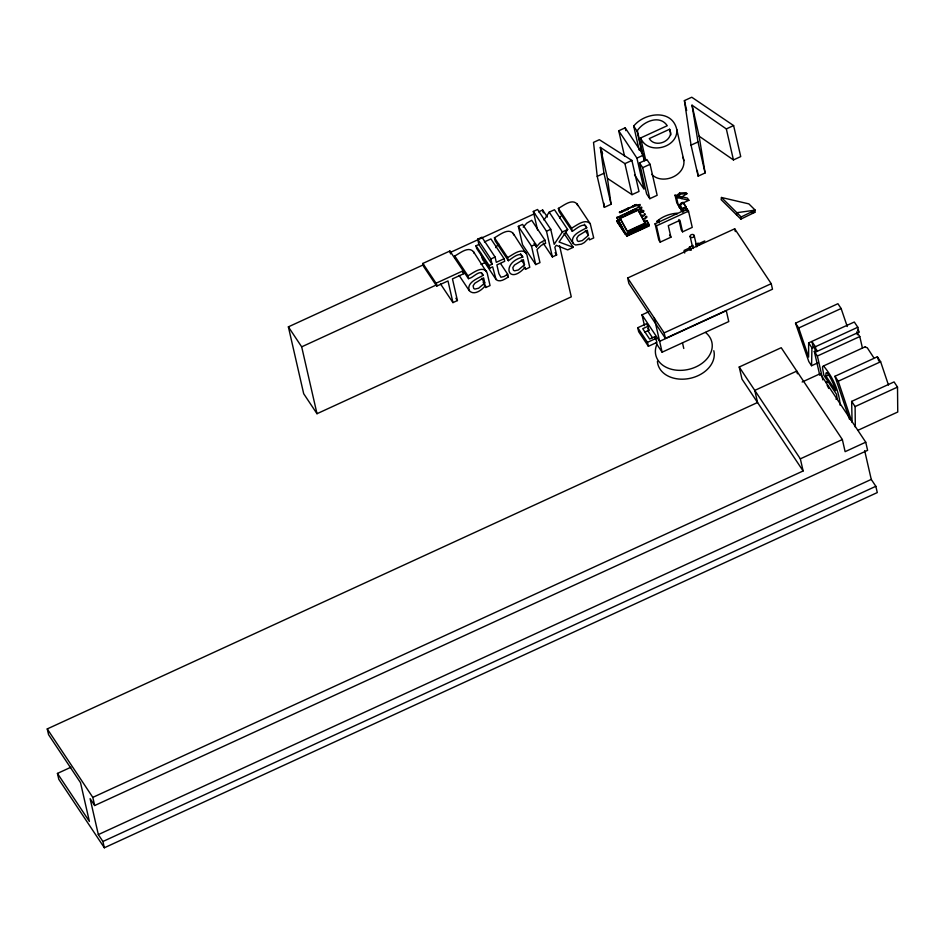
<?xml version="1.0" encoding="UTF-8"?>
<svg xmlns="http://www.w3.org/2000/svg" width="945" height="945" viewBox="0 0 945 945"><rect width="100%" height="100%" fill="white"/><g stroke="black" fill="none" stroke-linecap="round" stroke-linejoin="round"><path stroke-width="1.42" d="M816.515 351.646L815.393 346.744L811.909 341.511L813.031 346.413L816.515 351.646L858.922 332.156L857.8 327.253L854.304 322.021L808.636 342.893L808.613 357.08L798.714 327.986L795.525 323.19L837.92 303.711L841.121 308.507L847.252 326.509M648.565 223.811L625.909 234.23L616.92 217.763L639.588 206.766M625.909 234.23L616.931 217.173M648.518 223.705L626.393 233.876L627.173 236.037L649.309 225.867L646.888 220.728M627.173 236.037L626.393 233.876M628.579 231.206L645.187 223.575L637.946 209.755L620.05 217.976L627.303 231.277L645.199 223.055L637.946 209.755M648.506 224.402L647.195 220.693M818.193 362.679L811.566 365.727L811.944 347.854L808.636 342.893M840.14 405.228C839.195 391.206 832.876 377.067 823.839 366.341L822.646 366.648L822.504 367.841L823.875 375.319L836.479 394.254L837.069 397.975L835.982 399.168M721.472 197.481L721.141 199.643L740.856 219.122L754.854 212.294L755.185 210.133L748.865 203.884L721.472 197.481L741.187 216.96L740.856 219.122M736.533 214.846L736.864 212.696L755.185 210.133L741.187 216.96M640.415 209.317L639.269 209.849L639.34 208.668M644.112 214.172C645.447 216.688 645.589 212.507 644.348 214.042M647.112 221.319L645.73 221.957L645.825 220.539M624.113 214.184L624.881 215.224L625.141 213.983M642.234 215.023L643.037 216.499L644.112 215.354M645.459 218.803L644.088 218.886L644.986 217.941M495.664 247.625L498.676 243.881M559.594 218.236L560.751 216.381M638.477 207.427L639.375 206.896M543.989 220.031L549.199 212.152L554.479 209.731L567.661 229.529L559.062 242.003L573.284 247.318L567.709 249.882L556.262 245.31L554.857 247.271L556.629 254.973L552.388 256.922L543.08 242.948M567.661 229.529L562.381 231.962L554.183 244.33L550.746 229.292L537.563 209.495L533.323 211.444L537.575 229.989M642.517 155.063L637.024 131.107C642.943 121.645 659.563 114.132 667.253 125.72L640.639 137.946L645.801 160.496M523.199 227.131L526.767 223.15L531.704 220.303L544.887 240.101L545.631 243.337L541.414 245.263L536.973 249.539L539.973 262.627L535.732 264.576L522.55 244.779L518.332 226.339L522.573 224.39L535.756 244.2L536.382 246.928L539.938 242.948L544.887 240.101M483.06 282.047L485.387 285.544C482.092 290.009 473.977 296.08 469.192 290.576L459.116 275.432M484.797 282.968L478.619 288.237L474.862 289.064L473.728 288.485L473.091 285.851L474.803 283.276L483.627 277.854L484.797 282.968L481.69 278.314M524.51 264.718L518.332 269.986L514.588 270.813L513.442 270.235L512.804 267.6L514.517 265.025L523.341 259.603L524.51 264.718L521.416 260.064M588.44 235.34L582.274 240.597L578.517 241.436L577.371 240.845L576.745 238.223L578.446 235.648L587.27 230.226L588.44 235.34L585.345 230.674M865.041 347.158L867.238 347.725L873.7 357.6M621.373 215.365L622.011 216.547L622.271 215.306M639.174 150.054L633.693 126.087C644.478 112.526 672.178 108.675 676.797 129.583L683.896 160.591C685.361 175.959 662.067 185.267 651.684 174.352M686.897 193.713L680.282 194.091L677.329 196.572L681.05 197.458L686.897 193.713L686.212 192.674L679.597 193.063L676.644 195.532L678.085 197.706M455.703 259.048L454.734 256C459.849 253.354 468.236 245.924 473.445 251.63L487.171 272.963L490.053 285.567L485.836 287.504L484.289 285.177M525.55 269.254L525.101 267.293C507.902 286.441 500.661 262.556 522.774 257.123C520.518 250.425 511.576 258.871 508.351 260.702L495.18 240.904L494.448 237.75C499.562 235.104 507.949 227.674 513.17 233.38L526.885 254.713L529.767 267.317L525.55 269.254L524.002 266.927M572.847 242.948C570.178 234.714 581.364 230.923 586.703 227.745C584.459 221.047 575.505 229.493 572.292 231.324L559.109 211.526L558.389 208.373C563.492 205.726 571.879 198.285 577.1 204.002L590.282 223.8L593.708 237.939L589.479 239.876L589.03 237.916L584.305 242.57L581.411 244.153L575.623 245.003L573.568 243.881L565.866 232.458M469.192 290.576C466.523 282.342 477.721 278.551 483.06 275.373C480.462 266.053 468.07 284.693 467.917 275.81C473.02 273.164 481.418 265.722 486.628 271.439M508.351 260.702L507.63 257.548C512.745 254.902 521.132 247.472 526.353 253.189M572.292 231.324L571.56 228.17C576.674 225.524 585.061 218.094 590.282 223.8M500.685 263.726L507.654 274.215L508.292 277.003C504.961 279.058 499.787 282.862 496.09 279.543L482.269 258.658L480.934 253.425M627.102 212.554C625.129 214.255 629.724 214.527 627.988 212.601M635.442 208.727C633.54 210.168 637.686 210.948 636.505 208.916M624.539 156.161L618.727 130.788L625.188 127.823L643.38 155.157L644.667 160.792M699.135 136.198L705.1 172.959L698.154 176.148L691.043 145.14L684.404 100.607L691.764 97.229L733.615 125.579L740.726 156.587L733.438 159.929L699.135 136.198L692.035 105.19L726.327 128.922L733.438 159.929M669.603 129.241L649.274 138.572C654.649 147.574 670.17 142.494 670.666 132.725L669.603 129.241L670.891 134.875M597.228 176.361L603.973 173.266L600.347 147.385L624.917 163.639L632.016 194.658L638.997 191.445L631.898 160.437L599.331 139.706L593.519 142.376L597.228 176.361L604.339 207.368L611.072 204.274L607.458 178.392L600.347 147.385M624.917 163.639L631.898 160.437M634.52 174.872L644.018 189.142L636.918 158.122L643.38 155.157M639.517 162.906L646.876 159.528L650.054 164.3L657.153 195.308L649.794 198.686L646.616 193.914L639.517 162.906L642.694 167.678L649.794 198.686M436.708 286.134L436.047 283.228L463.074 270.802L463.747 273.707L452.454 278.893L457.427 300.569L452.95 302.613L447.989 280.948L436.708 286.134L423.525 266.336L422.864 263.431L449.903 251.004L468.637 278.952M496.09 279.543L492.652 266.844L489.782 268.167L489.191 265.592L492.061 264.269L478.879 244.471L477.662 239.168L481.915 237.219L495.085 257.028L496.302 262.32L504.11 258.729L490.928 238.931L484.419 241.92M559.546 245.641L571.276 296.86L317 413.709L303.688 393.722L288.379 326.852L423.549 264.73M450.316 252.433L534.634 213.688M538.638 211.845L542.654 210.003L547.356 217.055M691.043 145.14L698.001 141.951L692.035 105.19M726.327 128.922L733.615 125.579M642.694 167.678L650.054 164.3M489.782 268.167L476.599 248.358L476.02 245.783L478.879 244.471M552.388 256.922L546.505 231.241L550.746 229.292M492.061 264.269L490.845 258.977L495.085 257.028M317 413.709L301.679 346.839L436.85 284.728M481.017 264.435L485.033 262.58M535.732 264.576L531.503 246.149L535.756 244.2M616.92 217.763L620.924 215.921M628.921 212.247L632.914 210.416M620.038 218.508L637.934 210.286M616.79 220.764L625.495 234.466L617.014 221.732L616.79 220.764L619.459 219.547M507.654 274.215L504.134 276.483L500.921 277.251L498.901 273.66L496.893 264.895L504.701 261.304L504.11 258.729M679.514 205.183L679.396 207.723L679.112 205.219L681.569 204.699L681.215 203.151L683.046 202.301L686.094 206.884L686.861 210.274M688.893 200.293L678.274 205.171L676.478 197.316L675.037 195.154L687.452 198.119L688.893 200.293L676.478 197.316M625.921 233.639L648.577 223.233M675.037 195.154L676.833 202.998L682.892 212.105L682.113 208.703L686.094 206.884M631.591 232.186L639.399 228.595M682.03 208.833L682.656 211.55L680.329 208.065L679.703 205.349L682.03 208.833L685.739 207.298L686.495 210.073L685.739 207.298M683.318 211.538L682.739 209.01L685.916 207.557M681.38 210.333L682.432 210.097L681.463 210.463C681.038 211.834 683.778 209.743 681.605 211.042L681.51 210.522M627.185 235.34L649.321 225.17M626.7 235.848L625.684 233.545L626.7 235.848L648.825 225.678M682.585 231.832L679.939 220.303L668.28 225.666L670.926 237.195L660.177 242.133L658.795 240.054L655.074 223.776L687.133 209.034L688.515 211.113L692.248 227.391L682.585 231.832L681.203 229.765L678.853 219.512M683.684 203.518L686.011 207.014L686.625 209.719L683.14 211.278L682.739 209.01M660.177 242.133L656.456 225.855L688.515 211.113M690.169 250.342L689.437 247.141L693.181 245.416M695.685 244.271L698.178 243.125L699.501 245.109M690.571 247.472L684.109 250.437L684.7 253.036M697.032 244.507L704.781 240.94M627.634 278.007L734.702 228.796L771.226 283.677L772.49 289.205L665.422 338.404L628.897 283.524L627.634 278.007L664.158 332.876L665.422 338.404M644.478 325.694L641.998 314.839L648.66 311.779M648.022 326.261L642.73 328.706L649.628 339.078L654.932 336.633L656.999 342.362L648.388 346.319L638.655 331.695L637.745 327.726L646.368 323.769L648.022 326.261L648.931 330.242L644.962 332.061M664.158 332.876L771.226 283.677M648.388 346.319L647.479 342.338L656.09 338.381M655.7 342.551L662.114 352.19L728.772 321.56L726.28 310.704L659.634 341.334L641.998 314.839M798.714 327.986L841.121 308.507M865.738 442.189L867.604 450.34L94.677 805.53L92.811 797.379L803.12 470.964L741.99 379.122L739.214 367.014L781.22 347.713L842.349 439.543L845.125 451.663L865.738 442.189L820.177 373.736L802.14 382.016M811.944 347.854L814.59 346.638M815.393 346.744L857.8 327.253M819.787 375.307L814.318 351.434L816.964 350.217M822.847 379.914L817.378 356.029L859.785 336.55L856.725 331.943L857.363 334.754M823.095 366.152L865.502 346.661M70.84 767.269L57.444 773.423L89.385 821.418L80.514 782.649L48.561 734.655L47.25 728.926L757.559 402.511L754.783 390.391L796.789 371.09L797.403 373.783M826.024 376.169C824.607 363.518 836.053 388.773 835.652 390.628L826.024 376.169L828.67 374.952M849.508 419.32L834.943 376.287L877.35 356.797L880.634 361.746L888.477 385.064M828.399 381.296L825.741 382.524L828.576 381.567M834.943 376.287L838.239 381.225L880.634 361.746M838.239 381.225L852.071 422.391L851.658 401.389L894.064 381.91L897.514 387.096L897.75 412.008L858.001 430.282M855.308 427.105L855.107 406.574L897.514 387.096M803.12 470.964L800.344 458.845L842.349 439.543M871.255 479.41L875.838 486.297L877.279 492.581L104.352 847.771L102.91 841.487L98.339 834.6L871.255 479.41L864.663 450.647M102.91 841.487L875.838 486.297M641.289 211.018L642.116 210.038L641.182 209.495M642.352 212.152L643.084 212.129M632.725 210.144C630.658 211.314 634.721 212.082 633.28 210.251M752.043 212.684L754.854 212.294M484.797 260.938L482.919 259.733M607.458 178.392L632.016 194.658M677.081 213.192A27.027 20.046 -12.9 0 0 657.07 221.165L659.279 222.784M857.528 330.065L858.922 332.156M851.658 401.389L855.107 406.574M814.318 351.434L817.378 356.029M811.566 365.727L808.814 361.581L795.525 323.19M679.597 193.063L680.282 194.091M633.693 126.087L637.024 131.107M681.05 197.458L681.806 198.592M640.639 137.946C647.691 155.689 678.286 147.881 676.797 129.583M685.078 207.392L686.625 209.719M681.215 203.151L681.345 203.73M682.113 208.703L679.384 204.604L680.164 207.994M618.727 130.788L636.918 158.122M689.437 247.141L691.409 250.118M669.544 235.116L670.926 237.195M655.074 223.776L656.456 225.855M648.565 224.508L647.809 223.386L648.081 224.544M739.214 367.014L800.344 458.845M584.376 224.248L586.703 227.745M647.821 328.577L648.931 330.242M647.691 330.514L652.499 337.731M558.389 208.373L571.56 228.17M637.745 327.726L647.479 342.338M563.976 233.344L573.284 247.318M549.199 212.152L562.381 231.962M533.323 211.444L546.505 231.241M555.081 252.646L556.629 254.973M534.055 243.444L536.382 246.928M518.332 226.339L531.503 246.149M520.447 253.626L522.774 257.123M494.448 237.75L507.63 257.548M506.744 274.676L508.292 277.003M477.662 239.168L490.845 258.977M476.02 245.783L489.191 265.592M481.501 273.046L483.06 275.373M454.734 256L467.917 275.81M462.188 271.38L463.747 273.707M455.868 298.23L457.427 300.569M440.547 283.984L452.95 302.613M422.864 263.431L436.047 283.228M288.379 326.852L301.679 346.839M47.25 728.926L92.811 797.379M94.677 805.53L90.106 798.643L98.339 834.6M104.352 847.771L58.791 779.318L57.444 773.423M640.97 209.294L642.352 211.834M640.97 209.885L642.352 212.412M620.7 219.712L626.641 230.592M827.099 385.229L828.753 388.454M577.1 204.002L577.631 205.526M513.17 233.38L513.702 234.903M473.445 251.63L473.988 253.154M877.35 356.797L878.755 360.966M682.94 157.342L683.896 160.591M859.785 336.55L862.36 347.784M734.702 228.796L735.328 231.56M698.001 141.951L705.1 172.959M684.404 100.607L686.661 110.482M694.173 235.506L696.772 246.846M687.133 209.034L687.759 211.751M690.145 236.51L692.744 247.85M637.403 130.93L644.183 160.532M657.07 221.165L657.212 221.744A27.027 20.046 -12.9 0 1 659.256 220.126M682.491 342.834L683.778 348.469M647.927 223.079L648.152 224.048M625.188 127.823L625.838 130.646M654.306 318.075L662.114 352.19M654.932 336.633L655.535 339.29M601.906 150.987L602.556 153.799M603.973 173.266L611.072 204.274M542.654 210.003L543.316 212.849M485.387 285.544L485.836 287.504M449.903 251.004L450.564 253.91M697.292 170.407L698.154 176.148M603.867 203.128L604.339 207.368M693.217 248.523A2.079 1.536 -12.9 0 1 693.051 246.645M695.898 245.936A2.079 1.536 -12.9 0 1 696.3 246.161M674.447 214.078A27.027 20.046 -12.9 0 1 677.211 213.771M713.806 350.737A28.763 21.345 -12.9 0 1 689.094 378.532A28.763 21.345 -12.9 0 1 657.413 361.333M705.49 332.451A28.763 21.345 -12.9 0 1 688.917 369.318A28.763 21.345 -12.9 0 1 657.023 344.015M621.219 211.456C621.987 214.125 623.511 209.719 621.219 211.456M624.09 210.133C624.858 212.814 626.381 208.396 624.09 210.133M626.712 208.821C627.634 212.034 629.464 206.731 626.712 208.821M629.216 207.782C630.409 208.656 633.327 205.951 629.216 207.782M629.157 211.987C629.925 214.657 631.449 210.239 629.157 211.987M632.229 206.4C632.996 209.069 634.52 204.652 632.229 206.4M635.052 204.994C635.973 208.195 637.804 202.903 635.052 204.994M639.033 204.852C639.8 207.534 641.324 203.116 639.033 204.852M640.403 207.581C641.324 210.794 643.155 205.49 640.403 207.581M640.344 211.786C641.265 214.999 643.096 209.696 640.344 211.786M642.175 211.042C643.25 214.787 645.388 208.609 642.175 211.042M645.435 216.807C646.368 220.02 648.187 214.728 645.435 216.807M619.412 212.188C620.239 214.35 621.621 210.522 619.412 212.188M622.282 210.877C623.109 213.027 624.491 209.199 622.282 210.877M624.917 209.577C625.897 212.164 627.551 207.581 624.917 209.577M627.409 208.514C628.236 210.676 629.618 206.849 627.409 208.514M633.256 205.75C634.237 208.337 635.89 203.742 633.256 205.75M637.19 205.313C638.017 207.463 639.387 203.636 637.19 205.313M691.019 237.419A2.079 1.536 -12.9 0 0 694.209 235.907A2.079 1.536 -12.9 0 0 691.256 234.703A2.079 1.536 -12.9 0 0 691.019 237.419"/></g></svg>
